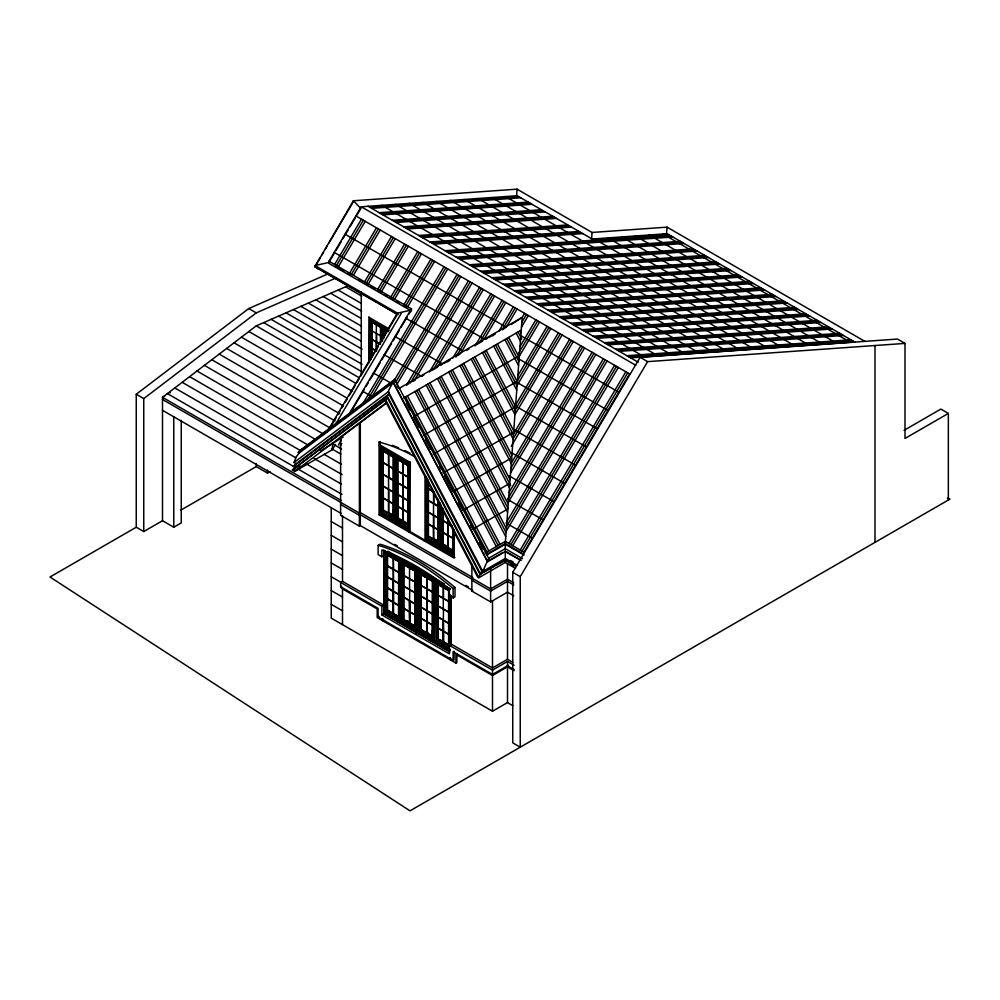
<?xml version="1.0" encoding="UTF-8"?>
<svg xmlns="http://www.w3.org/2000/svg" width="1000" height="1000" viewBox="0 0 1000 1000"><rect width="100%" height="100%" fill="white"/><g stroke="black" fill="none" stroke-linecap="round" stroke-linejoin="round"><path stroke-width="1.5" d="M388.688 512.962L388.688 501.213M388.688 500.913L388.688 489.75M388.575 489.038L388.537 477.912M393.25 591.025L393.25 580.562L393.288 591M393.25 602.05L393.25 591.575L393.413 613.438L393.15 602.413M393.413 591.675L393.413 602.15L393.413 591.675L387.925 588.2M403.062 509.45L403.3 521.337L403.175 509.862M403.025 486.262L403.062 497.4M409.538 622.75L409.575 611.688L409.762 622.825M409.538 611.45L409.575 600.95L409.762 611.525M409.575 600.4L409.762 590.05M427.137 632.75L427.038 621.775M427 611.062L427.175 621.638L427.163 611.163M427.225 632.9L427.163 621.912L427.35 632.925M433.688 538.938L433.537 527.25M433.688 526.888L433.688 515.725M433.537 515.05L433.537 503.888M443.288 642.237L443.325 620.438L443.512 631.013M443.325 619.888L443.512 609.525M443.512 642.312L443.462 631.587M449.588 645.3L451.25 644.125L451.25 596.225M396.188 520.675L394.45 520.413L394.938 455.75L394.812 501.812M395.575 521.062L396.188 455.662M400 621.188L400.487 560.538L400 621.188L401.275 621.912L402.537 621.188M401.275 621.912L401.875 560.575L401.875 621.562M433.75 640.662L434.237 580.025L433.75 640.662L435.625 641.012M435.025 641.4L435.625 580.062M439.562 503.4L439.45 546.4L441.188 546.663M439.812 527.788L439.875 503.225M440.688 505.588L440.575 547.038L440.988 506.938M381.512 340.5L381.875 326.275L381.825 340.325M382.5 341.075L382.863 326.838L382.825 337.775M393.363 509.575L393.413 517.05L393.413 456.8L382.675 450.625L382.675 510.875L393.413 517.05M397.175 458.975L397.163 519.237L397.875 518.562L397.65 459.712L397.65 518.713L407.688 524.513L407.837 465.45L397.175 458.975L407.887 465.163L407.875 525.413L407.837 517.938M438.325 499.263L438.387 543.038L438.363 535.562M452.837 543.913L452.875 551.4L452.863 528.175L452.688 550.487L442.663 544.7L442.663 508.975M398.7 610.812L398.8 617.863L398.8 561.375L386.725 554.438L386.725 610.913L398.8 617.863M414.85 571.062L403.55 564.55L403.55 619.862L414.85 626.388L415.087 570.788L403.013 563.837L415.087 570.788L415.062 627.275L414.988 620.212M432.55 637.35L420.475 630.4L420.5 573.913L432.55 580.862L432.525 637.362L432.45 630.288M448.738 639.7L448.837 646.75L448.837 590.275L436.763 583.325L436.763 639.812L448.837 646.75M382.7 510.863L383.387 510.2L383.175 451.35L383.175 510.35L393.212 516.15L393.363 457.088L382.7 450.613M407.812 465.462L397.212 459.05M516.95 565.163L505.288 558.438L482.762 571.438L481.75 571.05L388.888 394.137L296.038 463.825L294.05 462.488L295.975 457.163L299.15 453.038L393.15 382.488L487.612 561.75L488.65 558.3L394.725 379.35L389.2 389.312L388.4 391.662L388.888 394.137L387.1 396.15L387.45 397.912L292.375 469.95L294.65 471.488L332.25 449.775L332.625 442.887M516.525 196.075L517.05 189.163L353.35 200.775L314.862 266.775L397.312 314.375L379.9 343.762M591.525 239.375L592.05 232.463L517.05 189.163M666.525 234.062L667.05 227.15L592.05 232.463M397.312 314.375L397.425 313.15L314.975 265.55L328.875 262.462L334.35 253.238M352.962 202.475L353.35 200.775L360.863 208.487L356.962 215.062M393.325 457.137L382.738 450.688M385.975 551.675L386.087 611.912M416.188 630.112L416.413 569.388L416.413 631L416.3 629.9L385.6 612.175L385.6 551.888L384.862 551.15L416.525 569.4M409.05 529.188L409.05 463.462L409.025 529.2L380.962 513L380.988 447.262L409.05 463.462M382.05 447.812L382.163 512.075M408.85 528.3L381.688 512.325L381.688 448.025L380.988 447.262M425.988 477.825L425.975 538.987L454.038 555.188L453.975 554.062L426.688 538.3L426.688 480.125M320.337 257.538L314.862 266.775C316.837 265.788 317.013 269.85 319.762 269.288L376.538 302.062M321.9 254.887L323.462 252.25M325.037 249.613L327.375 245.65M328.938 243.012L352.188 203.775M410.087 310.225L328.988 263.4L328.988 261.238L361.25 206.788L517.175 195.725M335.913 250.6L341.375 241.375M342.938 238.738L348.387 229.525M349.95 226.9L355.4 217.7M334.613 264.488L361.475 219.15M336.488 265.562L363.35 220.238M338.363 266.65L365.225 221.325M349.613 273.15L376.475 227.812M351.287 274.562L378.35 228.9M353.363 275.312L380.225 229.975M364.613 281.8L391.475 236.475M366.287 283.225L393.35 237.562M368.363 283.975L395.225 238.637M377.738 289.387L404.6 244.05M379.613 290.462L406.475 245.138M381.488 291.55L408.35 246.213M390.863 296.962L417.725 251.625M392.537 298.387L419.6 252.712M394.613 299.125L421.475 253.8M326.912 432.137L397.425 313.15L409.938 310.375M330.025 427.938L336.35 417.25M337.938 414.575L340.312 410.575M341.9 407.9L343.475 405.225M345.062 402.55L347.438 398.55M349.025 395.875L355.35 385.188M356.938 382.512L359.312 378.5M360.9 375.838L378.312 346.438M403.988 304.538L430.85 259.212M334.65 425.8L401.175 313.525M405.863 305.625L432.725 260.287M407.738 306.7L434.6 261.375M347.938 416.012L411.438 308.837L328.988 261.238M350.913 412.025L364.425 389.225M366.012 386.538L368.4 382.512M369.988 379.825L380.325 362.388M381.912 359.7L391.45 343.6M393.038 340.925L399.4 330.188M400.988 327.5L407.35 316.775M408.938 314.088L410.538 311.4M332.25 449.775L335.425 444.438M338.363 445.012L341.375 439.925M362.337 404.562L443.975 266.788M340.238 446.1L341.737 443.55M366.45 401.863L445.85 267.875M447.725 268.95L372.038 396.688L362.6 391.238M394.575 379.862L457.1 274.363M395.525 382.525L458.975 275.45M396.662 384.837L460.85 276.525M406.613 385.025L468.35 280.863M410.337 383L470.225 281.938M414.35 380.487L472.1 283.025M429.387 372.075L479.6 287.35M433.475 369.425L481.475 288.438M437.438 367L483.35 289.525M452.85 357.975L490.85 293.85M455.875 357.113L492.725 294.938M460.8 353.038L494.6 296.012M475.087 345.913L502.1 300.35M480.012 341.85L503.975 301.425M505.85 302.512L484.225 339L334.225 252.4M498.938 331.163L513.35 306.837M502.312 329.7L515.225 307.925M507.062 325.925L517.1 309M524.6 313.337L522.2 317.375L511.388 324.462M521.838 322.238L526.475 314.413M521.462 327.113L528.35 315.5M520 346.575L535.85 319.825M518.212 353.825L537.725 320.913M519.263 356.312L539.6 322M517.788 375.775L547.1 326.325M548.975 327.413L516.538 382.15L597.163 428.7M517.05 385.513L550.85 328.488M558.35 332.825L515.1 405.812L586.35 446.95M515.212 409.85L560.225 333.9M514.85 414.712L562.1 334.988M513.375 434.188L569.6 339.312M513.013 439.05L571.475 340.4M511.25 446.262L573.35 341.475M511.175 463.387L580.85 345.812M510.812 468.25L582.725 346.887M510.438 473.125L584.6 347.975M508.975 492.587L592.1 352.3M593.975 353.387L507.475 499.363L543.1 519.938M508.237 502.325L595.85 354.475M603.35 358.8L506.037 523.025L532.288 538.188M506.4 526.663L605.225 359.888M506.025 531.525L607.1 360.962M508.988 543.525L614.6 365.3M510.863 544.612L616.475 366.375M512.737 545.688L618.35 367.463M520.237 550.025L625.85 371.788M522.112 551.1L627.725 372.875M905 343.4L647.625 361.637L520.237 576.638L520.237 747.188L512.737 742.862L512.737 572.3L640.125 357.312L897.5 339.062L905 343.4L905 438.45L948.35 413.425L948.35 500.025M380.375 327.2L371.138 321.587L380.525 326.987L380.375 343.988M380.988 512.987L381.688 512.325L381.388 447.5M425.988 538.962L426.688 538.3L426.388 479.663M427.738 479.75L427.675 536.85L428.425 536.163L428.45 481.825M452.9 551.388L442.163 545.212L442.9 544.525L442.875 508.925M398.8 561.375L386.75 554.425M432.55 580.862L432.3 636.462L421.012 629.95L420.5 573.913M448.6 590.55L448.6 645.875L437.3 639.35L436.788 583.312M395.288 382.188L394.725 379.35L300.8 449.85L298.263 452.425L299.15 453.038M296.038 463.825L293.488 466.413L294.913 467.375M300.1 465.962L294.65 471.488L386.225 402.762L385.662 399.938L387.45 397.912L479.988 574.225L505.288 560.312L516.075 566.55M408.075 476.925L398.162 471.275L408.025 477.262M408.075 500.763L398.212 494.725M408.025 489.012L398.162 483.025L408.075 488.675M428.725 524.1L438.55 529.85M451.8 526.038L443.212 520.712M443.212 532.463L453.025 538.212M448.975 612.25L437.863 605.837M398.888 572.388L387.925 565.887M398.888 583.4L387.925 576.912M416.438 630.988L384.837 612.775L385.6 612.175M386.75 610.9L387.55 610.262L387.55 555.225M404.075 597.413L415.225 604.087L404.062 597.425M404.075 608.438L415.175 614.85M415.087 627.263L403.013 620.325L403.837 619.663M450.15 650.4L418.587 632.263L419.35 631.663L419.35 571.375L418.612 570.638L450.15 588.9M437.863 627.875L448.925 634.338M436.788 639.8L437.587 639.15M427.038 632.788L427 621.95M393.25 602.325L393.25 613.337L393.425 602.562M403.025 521.225L403.162 509.562M403.062 497.987L403.225 509.25M448.062 523.962L448.237 535.225M947.387 498.1L950 499.075L410 810.837L50 577.013L136.25 527.212L136.25 394.275L248.75 308.538L328.55 273.637M136.25 527.212L143.75 531.55L143.75 398.612L256.25 312.875L336.05 277.975M348.075 285.7L256.25 325.863L162.5 397.312L162.5 520.725L143.75 531.55M294.05 462.488L388.4 391.662L482.762 571.438L487.15 561.575L502.7 552.6M387.212 402.562L340.625 437.362L340.625 515.3L359.375 526.125L360.312 525.588L472.812 590.538L471.875 591.087L471.875 564.15M447.612 361.712L450.075 359.862L443.825 363.475M492.612 335.737L495.075 333.888L488.825 337.5M320.538 450.913L343.137 437.05M379.062 445.487L380.325 444.75L380.325 514.038L379.062 514.763L379.062 442.062L380 441.525L380 514.225L455 557.525M417.5 568.35L417.5 633.3L415.625 634.388M368.75 363.05L369.075 317.013M381.975 325.675L381.637 341.1M409.062 532.087L410 531.538L410.325 462.075M400.562 559.812L400.238 620.95M165 395.863L162.5 397.312L341.163 500.462M388.688 330.325L369.6 319.025L388.988 330.238M383.8 338.25L383.825 328.888L387.85 331.25M180.787 510.163L256.25 466.587L267.5 473.088L270 471.65M398.75 388.65L522.2 317.375L505.288 543.55L486.4 554.462M406.95 384.762L408.825 383.688M412.575 381.512L415.075 380.075M421.325 376.463L423.825 375.025M431.325 370.688L437.575 367.088M440.7 365.275L442.575 364.2M457.575 355.538L460.075 354.087M466.325 350.487L468.825 349.038M476.325 344.712L482.575 341.1M485.7 339.3L487.575 338.212M502.575 329.55L505.075 328.113M300.8 449.85L307.4 446.037M300.887 450.913L298.263 452.425L392.938 381.375L487.612 561.75L505.288 551.55L520.562 560.363M162.5 520.725L173.75 527.212L181.25 522.888L181.25 420.238M403.675 398.025L521.237 330.15M296.125 464.888L293.488 466.413L387.1 396.15L480.712 574.5L481.75 571.05L484.363 569.538M295.075 468.387L292.375 469.95L385.662 399.938L478.95 577.675L505.288 562.475L515.525 568.387M519.312 355.7L413.512 416.775L419.137 427.488M423.363 435.525L517.375 381.25M433.2 454.288L515.45 406.8M443.038 473.038L513.525 432.35M393.338 515.938L383.35 510.075M454.762 490.7L511.587 457.9M407.812 524.3L397.837 518.438M381.875 556.788L378.125 554.625L378.125 545.275L380 544.188A224.15 129.412 60 0 1 455 587.487L455 596.838L453.125 597.925L449.375 595.763L449.375 588.913A260.975 150.675 60 0 0 381.875 549.95L381.875 556.788L383.75 555.7M454.062 651.162L454.062 659.825L453.125 660.362L378.125 617.062L378.125 608.4L340.625 586.75L340.625 582.425L342.5 581.337L342.5 515.763M340.625 586.75L341.562 586.213L341.562 588.375L377.188 608.938L377.188 617.6L455.938 663.075L456.875 662.525L456.875 653.875M341.562 588.375L342.5 587.837M424.062 540.75L425.325 540.013L454.025 556.587M438.338 541.912L428.35 536.062M472.575 529.3L507.738 509M452.812 550.275L442.837 544.412M421.238 574.65L432.45 581.087L421.012 574.625L421.238 629.8L420.475 630.4M449.375 645.212L449.375 653.875L381.875 614.9L381.875 606.237L383.75 605.15L342.5 581.337M485.05 553.075L505.288 541.388L523.987 552.188L629.6 373.95L355.85 215.912M378.125 617.062L379.062 616.525M381.875 614.9L384.075 613.625L448.875 651.038M486.675 554.987L505.288 544.237L524.038 555.062M381.875 619.225L382.812 618.688M488.65 558.3L505.288 548.7L522.537 558.65M382.812 620.85L383.75 620.312M378.125 545.275A224.15 129.412 60 0 1 453.125 588.575L455 587.487M493.3 566.538L479.988 574.225L478.95 577.675L477.788 577.225L386.225 402.762M495.962 565L505.288 559.612L514.6 565M471.875 591.087L490.625 601.912L507.5 592.163L513.75 595.775M432.413 636.25L421.238 629.8L432.413 636.163M438.188 638.825L438.3 583.462L438.3 638.775M449.338 645.3L492.5 670.113L507.5 661.45L514.1 665.25M449.375 658.2L450.312 657.663M450.312 659.825L451.25 659.287M451.25 644.125L492.5 667.938L507.5 659.287L512.863 662.375M904.062 430.325L940.85 409.087L948.35 413.425M492.5 674.438L508.438 665.238M508.438 666.312L492.5 675.525L455.938 654.412L455.938 663.075M331.25 507.725L331.25 618.15L492.5 711.237L507.5 702.588L512.863 705.675M462.688 510.45L509.663 483.45M419.012 570.85L419.338 631.613M410 531.538L381.637 514.788M408.975 463.775L381.463 448L381.463 512.487L409.5 528.362M426.463 477.05L426.463 538.462L454.5 554.338M434.312 640.25L433.988 579.487M388.7 454.2L388.7 465.65M403.162 462.55L403.175 474.012L403.225 462.537M403.225 486.337L403.175 497.525M448.237 547.275L448.025 535.462M393.425 558.35L393.413 569.087L393.25 558.25M393.425 580.662L393.413 591.125M427.175 577.837L427.163 588.575L427 577.737M443.512 587.212L443.288 597.888M427.175 600.15L427.163 610.612M427.175 538.062L427.175 479.862M404.075 575.65L415.175 582.062L403.812 575.625M421.525 585.737L432.638 591.875M398.888 594.7L387.825 588.275M437.825 595.138L448.925 601.55L437.562 595.112M398.888 605.712L387.775 599.3M415.175 615.125L404.062 608.713M448.925 634.6L437.863 628.188M387.925 587.925L398.888 594.438M408.075 512.513L398.162 506.825M453.075 538.488L443.162 532.8M369.8 207.275L518.862 196.7M371.675 208.35L520.737 197.787M379.175 212.688L528.237 202.113M381.05 213.762L530.112 203.2M382.925 214.85L531.987 204.288M392.375 220.3L541.438 209.737M394.25 221.388L543.312 210.825M396.125 222.475L545.188 211.9M403.625 226.8L552.688 216.238M405.5 227.887L554.562 217.312M407.375 228.962L556.438 218.4M418.7 235.5L567.762 224.938M420.575 236.588L569.637 226.025M422.45 237.662L571.512 227.1M429.95 242L579.012 231.438M431.825 243.075L580.887 232.512M433.7 244.163L582.762 233.6M445.025 250.7L669.087 234.812M446.9 251.788L670.962 235.9M448.775 252.862L672.837 236.988M456.275 257.2L680.337 241.312M458.15 258.275L682.212 242.4M460.025 259.363L684.087 243.475M469.363 264.75L693.425 248.875M471.238 265.837L695.3 249.95M473.113 266.913L697.175 251.038M480.613 271.25L704.675 255.362M482.488 272.325L706.55 256.45M484.363 273.412L708.425 257.525M491.863 277.738L715.925 261.863M493.738 278.825L717.8 262.938M495.613 279.913L719.675 264.025M503.113 284.237L727.175 268.35M504.988 285.325L729.05 269.438M506.863 286.4L730.925 270.525M514.362 290.738L738.425 274.85M516.237 291.812L740.3 275.938M518.112 292.9L742.175 277.013M525.612 297.225L749.675 281.35M527.487 298.312L751.55 282.425M529.362 299.4L753.425 283.512M536.862 303.725L760.925 287.838M538.737 304.812L762.8 288.925M540.612 305.887L764.675 290M548.112 310.225L772.175 294.337M549.987 311.3L774.05 295.413M551.862 312.387L775.925 296.5M559.362 316.712L783.425 300.825M561.237 317.8L785.3 301.913M563.112 318.875L787.175 303M570.612 323.212L794.675 307.325M572.487 324.288L796.55 308.412M574.362 325.375L798.425 309.488M581.862 329.7L805.925 313.825M583.737 330.788L807.8 314.9M585.612 331.875L809.675 315.988M593.112 336.2L817.175 320.312M594.987 337.287L819.05 321.4M596.862 338.363L820.925 322.475M604.362 342.7L828.425 326.812M606.237 343.775L830.3 327.887M608.112 344.862L832.175 328.975M615.612 349.188L839.675 333.3M617.487 350.275L841.55 334.387M619.362 351.35L843.425 335.475M626.862 355.688L850.925 339.8M628.737 356.763L852.8 340.887M630.612 357.85L854.675 341.962L667.175 233.713L592.175 239.025L516.987 195.625M370.05 319.562L370.262 360.012M384.525 335.363L384.525 329.487L383.825 328.888M433.462 527.2L433.537 538.85M667.05 227.15L864.85 341.35M662.913 234.013L850.413 342.262M649.175 234.988L836.675 343.237M635.438 235.963L822.938 344.212M621.7 236.938L809.2 345.188M607.962 237.913L795.462 346.163M594.225 238.888L781.725 347.137M505.487 196.562L767.987 348.113M491.75 197.537L754.25 349.087M478.013 198.5L740.512 350.062M464.275 199.475L726.775 351.037M450.35 200.35L713.037 352.013M436.613 201.325L699.3 352.975M423.062 202.4L685.562 353.95M409.137 203.263L671.825 354.925M395.588 204.35L658.088 355.9M381.85 205.325L644.35 356.875M640.125 357.312L647.625 361.637M367.925 206.188L638.112 362.175M361.25 206.788L635.737 365.262M345.037 234.15L506.287 327.25M520.825 335.65L618.787 392.2M517.975 358.488L607.975 410.45M335.637 266.363L343.75 271.05M347.8 273.387L350.5 274.95M358.612 279.625L362.675 281.975M365.375 283.525L368.075 285.087M370.775 286.65L374.837 288.988M377.537 290.55L381.587 292.9M384.3 294.45L387 296.012M389.7 297.575L393.762 299.913M396.463 301.475L399.162 303.038M403.212 305.375L405.925 306.938M405.85 318.25L462.163 350.763M379.237 303.625L398.162 314.55M345.6 286.788L361.75 296.112M338.15 290.038L361.037 303.25M330.7 293.3L361.662 311.175M368.75 317.2L388.438 328.562M380.35 325.125L370 319.15L370.05 360.125M381.238 325.475L387.837 329.45M381.562 326.45L382.55 327.025M388.025 331.613L384.263 329.45L384.263 337.075M395.037 336.5L442.463 363.875M323.263 296.55L360.95 318.312M380.725 335.95L372.088 330.962M315.812 299.812L361.587 326.238M308.363 303.062L360.863 333.375M379.637 344.137L372.088 339.562L379.637 343.925L376.4 342.05M300.925 306.325L361.5 341.3M384.225 354.75L421.788 376.425M513.737 429.513L575.538 465.2M375.325 350.238L372.088 348.587M371.8 348.562L375.325 350.462M293.475 309.575L362.137 349.212M371.788 357.35L371.825 322.113L371.587 357.225M286.038 312.838L361.413 356.362M278.587 316.1L362.05 364.275M373.413 373L390.875 383.075M397.225 386.737L399.725 388.175M511.962 452.987L564.725 483.438M271.137 319.35L361.337 371.425M248.75 308.538L256.25 312.875M263.7 322.612L359.275 377.788M256.25 325.863L355.863 383.375M508.913 475.712L553.913 501.688M248.85 331.512L352.5 391.35M241.438 337.15L346.438 397.775M351.788 409.487L354.062 410.8M234.037 342.8L343.05 405.737M226.625 348.438L339.663 413.7M380 444.938L410 462.262M219.225 354.087L334.938 420.887M394.613 455.925L395.737 456.575M211.812 359.725L330.213 428.075M393.55 468.612L383.688 462.912L393.55 468.9M433.625 491.737L428.688 488.888L433.612 492.025M204.412 365.375L324.137 434.5M332.688 443.9L341.475 448.975M505.288 543.55L523.625 554.15M393.55 480.65L383.675 474.675L393.55 480.363L388.612 477.512M438.55 506.637L428.675 500.65L438.55 506.337L433.612 503.5M197 371.012L315.4 439.363M331.463 448.65L340.838 454.062M506.613 551.875L521.138 560.262M393.55 492.125L383.675 486.425L393.55 492.413M398.162 494.775L408.025 500.487M438.55 518.1L428.675 512.4L438.55 518.387M443.162 520.763L451.8 525.75M510.525 560.487L513.138 562M189.6 376.662L307.987 445.012M324.062 454.288L341.475 464.338M510.513 564.375L513.138 565.887M512.737 572.3L520.237 576.638M383.675 498.175L393.55 503.875M398.162 506.538L408.025 512.238M383.675 498.462L393.55 504.162M428.675 524.438L438.55 530.138M182.188 382.3L300.587 450.662M313.975 458.387L342.1 474.625M513.75 582.788L507.5 579.175L490.625 588.913L471.875 578.088L472.812 577.55L360.312 512.6L359.375 513.138L162.5 399.475M174.788 387.95L295.863 457.85M306.575 464.038L341.388 484.137M390.163 513.312L393.85 515.475M398.5 518.188L405.887 522.425M435.163 539.3L438.862 541.462M443.5 544.175L445.988 545.575M513.75 584.95L507.5 581.337L490.625 591.087L471.875 580.262L472.812 579.712L360.312 514.763L359.375 515.3L340.625 504.475M397.163 519.237L407.887 525.4M427.675 536.85L438.413 543.025M388.688 515.837L391.3 517.35M396.512 520.363L399.125 521.862M433.688 541.825L436.3 543.325M441.512 546.337L444.125 547.85M446.737 549.35L450.65 551.613M388.55 515.862L391.15 517.362M396.35 520.363L398.938 521.862M401.538 523.375L404.137 524.875M433.55 541.85L436.15 543.35M441.35 546.35L443.95 547.85M446.538 549.35L450.438 551.6M381.025 512.95L409.025 529.113M426.025 538.925L454.025 555.087M392.438 520.6L395.037 522.112M397.65 523.612L400.262 525.112M404.175 527.375L406.788 528.888M425.7 539.8L429.613 542.062M437.438 546.575L440.037 548.088M442.65 549.587L445.262 551.1M379.062 514.763L454.062 558.062L454.062 530.35M167.375 393.587L295.15 467.362M297.825 468.9L342.025 494.425M136.25 394.275L143.75 398.612M162.5 410.3L341.25 513.5M394.738 544.375L397.413 545.925M465.712 585.363L468.387 586.912M387.8 551.2L444.5 583.938M385.6 551.888L416.3 569.612L385.375 551.875L385.375 612.325L416.525 630.363M419.35 571.375L450.05 589.1M449.938 589.15L419.125 571.35L419.125 631.8M400.175 560.725L401.438 561.45M433.925 580.2L435.188 580.938M331.25 521.525L342.5 528.025M409.538 578.4L409.538 567.65M387.525 566.225L398.888 572.663M421.275 585.712L432.638 592.15M331.25 535.337L342.5 541.825M409.538 589.375L409.538 578.95M443.288 608.862L443.288 598.425M421.525 596.487L432.638 602.9M437.812 605.887L448.925 612.3M387.775 577.263L398.888 583.675M432.638 603.162L421.525 596.487M331.25 549.138L342.5 555.625M432.638 613.913L421.525 607.5L432.638 614.188M331.25 562.938L342.5 569.438M507.5 665.775L514.1 669.587M507.5 666.862L514.025 670.625M398.888 605.45L387.825 598.875M421.525 618.525L432.638 624.938M421.525 618.787L432.638 625.2M331.25 576.737L341.25 582.513M340.625 582.425L381.875 606.237M425.575 631.512L428.013 632.925L425.538 631.562M447.962 644.438L439.412 639.513L447.987 644.488M387.438 610.2L398.7 616.75L387.488 610.312M403.725 619.6L414.963 626.175M437.475 639.087L448.738 645.65L437.525 639.2L437.3 584.038L448.7 590.475L437.587 584.113M414.988 626.163L403.775 619.712L403.837 564.637M387.3 612.725L390.1 614.237M393.975 616.587L398.137 618.875M405.988 623.525L410 625.837M412.663 627.375L416.9 629.7M419.725 631.45L423.85 633.725M426.4 635.3L429.062 636.838M438.413 642.237L442.6 644.55M446.413 646.862L449.3 648.413M492.5 673.35L493.438 673.9M419.35 631.663L450.05 649.388M419.012 631.8L449.938 649.6M493.438 674.975L453.125 651.7L453.125 660.362M387.15 614.975L384.45 613.413L384.45 604.25M396.6 620.425L404.7 625.112M408.75 627.45L416.85 632.125M419.55 633.675L423.6 636.013M426.3 637.575L435.75 643.037M438.45 644.587L442.5 646.925M445.2 648.487L447.9 650.05M449.9 652.013L383.75 613.812L383.75 550.237M331.25 590.538L342.5 597.038M331.25 604.35L342.5 610.837M403.1 485.875L408.025 488.725M376.337 324.5L376.337 333.088M519.925 330.913L521.025 333M518.05 331.987L521.763 339.062M516.175 333.075L520.4 341.138M508.675 337.4L519.175 357.413M506.8 338.488L518.875 361.488M504.925 339.562L518.562 365.562M497.425 343.9L517.337 381.838M495.55 344.975L517.025 385.9M493.675 346.062L516.712 389.975M486.175 350.387L515.487 406.25M484.3 351.475L515.188 410.325M482.425 352.562L514.875 414.387M474.925 356.887L514.688 432.663M473.05 357.975L513.337 434.738M471.175 359.05L513.025 438.812M463.675 363.387L511.8 455.087M461.8 364.462L511.5 459.15M459.925 365.55L511.25 463.338M452.425 369.875L509.963 479.5M450.55 370.962L510.7 485.562M448.675 372.038L509.338 487.638M441.175 376.375L508.113 503.913M439.3 377.45L507.812 507.987M437.425 378.537L507.5 512.062M429.925 382.875L506.275 528.337M428.05 383.95L505.962 532.4M426.175 385.037L505.662 536.475M418.675 389.363L500.05 544.412M416.8 390.45L498.175 545.5M414.925 391.525L496.3 546.575M407.425 395.863L488.8 550.913M405.55 396.938L486.925 551.987M406.488 403.387L410 410.075M425.462 439.55L430.387 448.925M439.525 466.337L440.938 469.012M444.45 475.712L452.887 491.788M458.488 502.475L461.987 509.125M470.45 525.262L471.863 527.95M479.5 542.5L482.975 549.113M369.625 319.012L369.6 360.613M875 345.525L875 542.375M507.5 563.713L507.5 659.287M507.5 661.45L507.5 702.588M505.288 544.237L505.288 558.438M505.288 559.612L505.288 562.475M492.5 600.825L492.5 667.938M492.5 670.113L492.5 711.237M490.625 568.812L490.625 601.912M454.162 529.763L454.162 554.525M453.85 529.775L453.85 554.275M453.125 588.575L453.125 597.925M451.25 595.712L451.25 645.387M450.275 594.987L450.163 645.913M450.05 595.237L449.938 644.95M443.288 587.137L443.462 597.987M443.288 620.462L443.45 642.325M442.188 508.125L442.163 545.212M440.863 505.05L440.863 546.85M439.688 502.825L439.688 529.138M438.212 500.2L438.212 542.125L428.175 536.337L428.175 480.438M436.825 583.387L436.825 639.763M433.7 492.225L433.688 503.338L433.537 492.125M433.537 515.638L433.537 526.8M427.175 589.125L427.163 599.55L427 589.025M425 475.538L425 540.2M418.612 570.638L418.587 632.263M411.438 308.837L411.438 311M409.538 600.988L409.7 622.85M409.162 463.537L409.162 528.55M403.075 563.9L403.075 620.275M403.025 462.463L403.025 473.925M403.038 563.825L403.013 620.325M394.688 455.175L394.688 501.613M393.425 569.637L393.413 580.062L393.25 569.538M388.537 454.1L388.537 465.562M388.537 489.663L388.537 500.825M388.537 501.112L388.537 512.875M385.262 551.362L385.262 612.312M384.862 551.15L384.837 612.775M384.5 329.425L384.462 335.525M384.45 552.3L384.45 555.35M384.075 550.225L384.075 556.4M384.075 604.35L384.075 613.625M382.663 326.463L382.663 338.65M371.188 321.637L371.188 358.95M371.163 321.575L371.138 358.988M361.25 291.788L361.25 375.613M360.312 422.75L360.312 525.588M359.375 423.288L359.375 526.125M342.5 590L342.5 624.637M267.5 469.975L267.5 473.088M256.25 463.488L256.25 466.587M173.75 416.8L173.75 527.212M170 391.6L170 392.975M392.325 445.35A197.188 113.85 60 0 1 398.575 447.8M404.862 450.6A197.188 113.85 60 0 1 409.913 453.1M379.062 442.062A197.188 113.85 60 0 1 415.3 457.05M376.337 342.337L376.475 350.8L376.337 342.337M403.025 498.025L403.175 509.275L403.025 498.025M427 600.05L427 610.513L427 600.05M448.175 535.55L448.175 547.3L448.175 535.55M448.025 524L448.175 535.25L448.025 524M448.025 519.225L448.175 523.5L448.025 519.225M398.663 561.587L398.55 616.987L387.262 610.462L387.262 555.15L398.663 561.638M415.225 592.762L404.062 586.4L415.175 592.812M437.863 616.862L448.975 623.575L437.812 616.9M376.463 333.612L376.463 341.938L376.475 333.6M388.688 466.238L388.688 477.362L388.7 466.238M403.162 474.6L403.162 485.712L403.175 474.6M409.325 622.137L406.887 620.725L409.338 622.163"/></g></svg>
